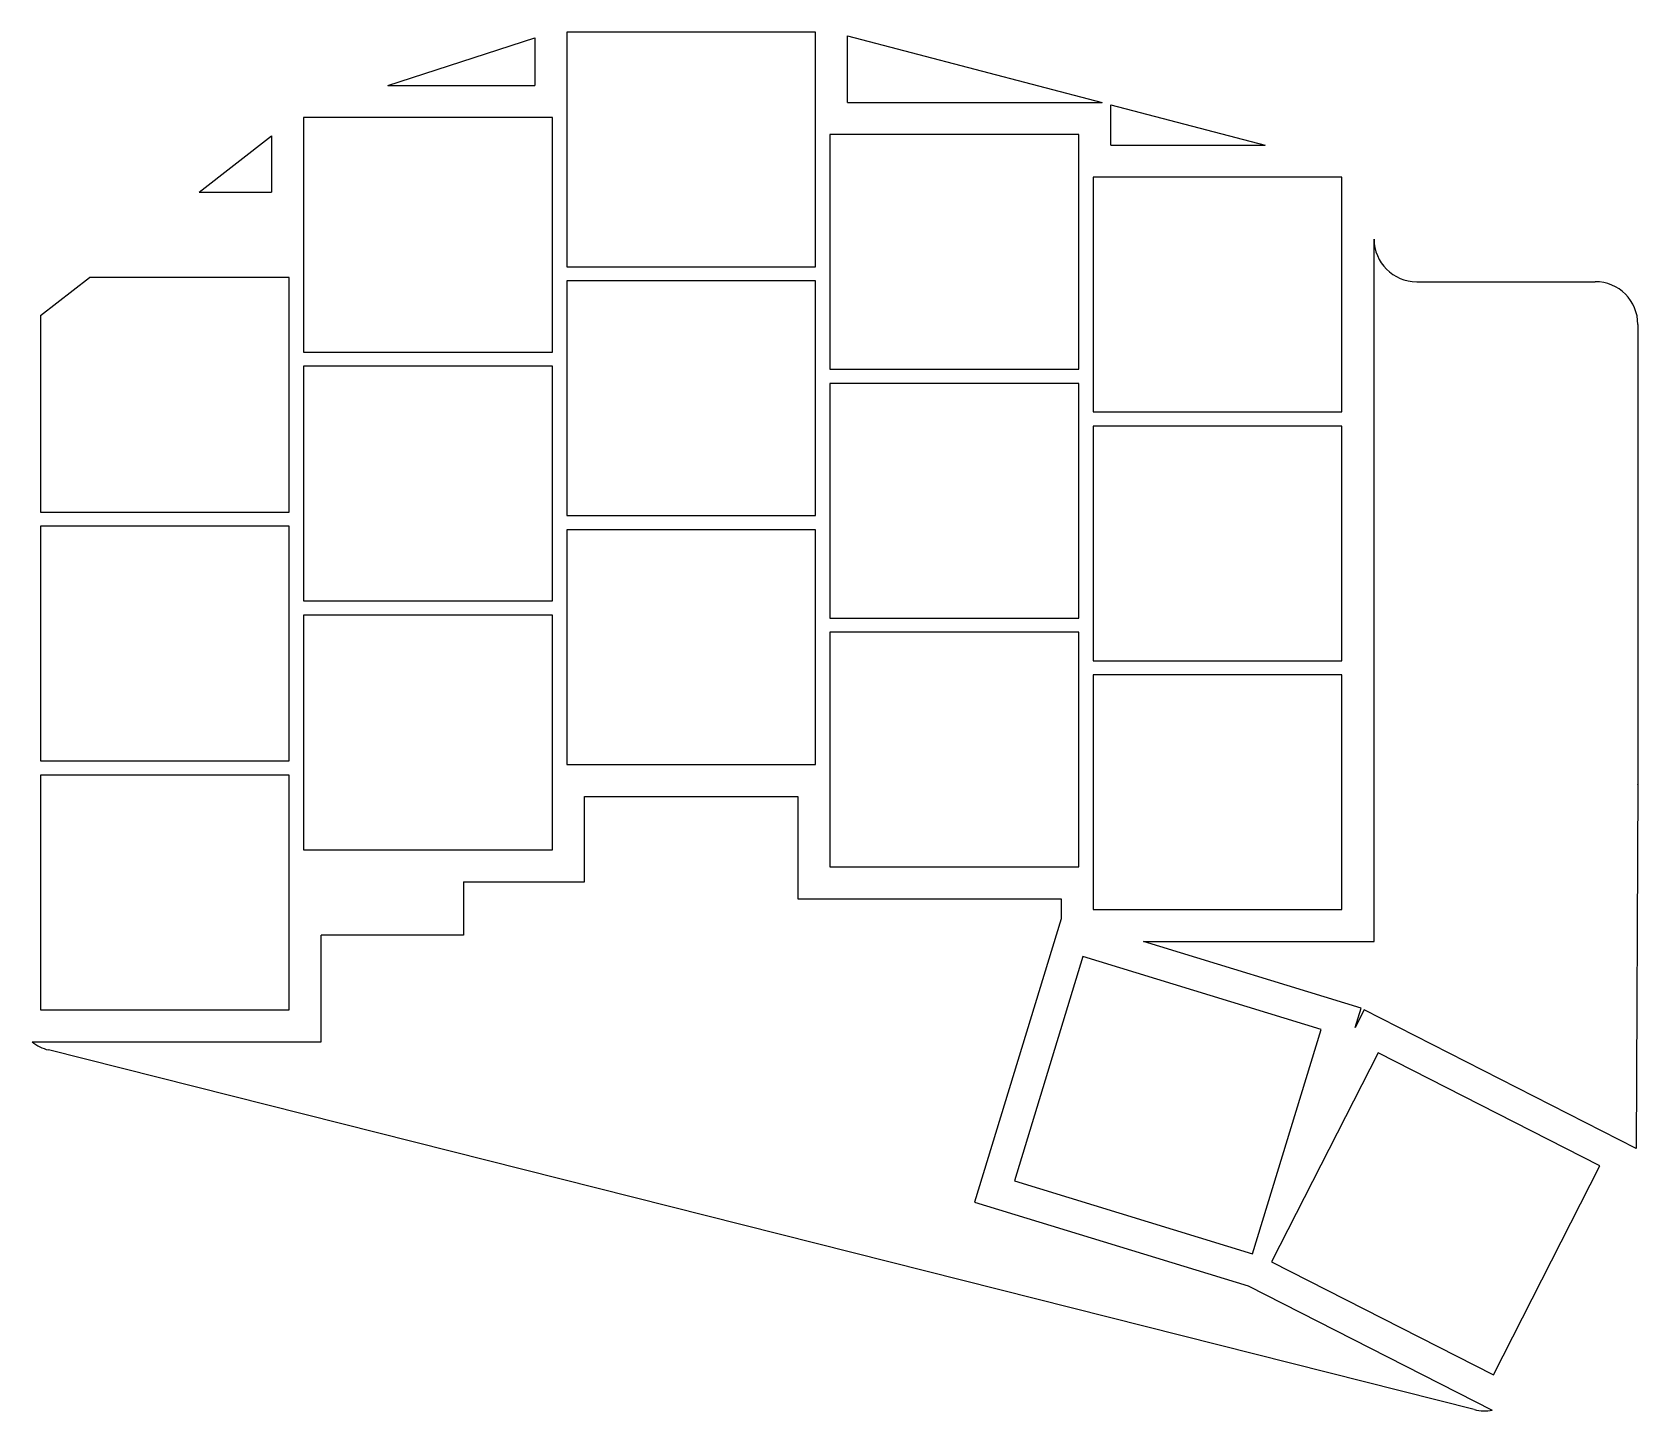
# Model space of a CAD drawing. Header units: millimetres. Extents: x 91 to 204, y -136 to -40.
import ezdxf

# ---------------------------------------------------------------- set-up
doc = ezdxf.new("R2010")
doc.units = ezdxf.units.MM

msp = doc.modelspace()

# ---------------------------------------------------------------- linework, layer by layer
for p, q in [((145.75, -39.5), (128.25, -39.5)), ((128.25, -39.5), (128.25, -56)), ((145.75, -56), (145.75, -39.5)), ((115.67, -43.25), (126, -39.9)), ((126, -39.9), (126, -43.25)), ((148, -39.77), (165.88, -44.45)), ((148, -44.45), (148, -39.77)), ((115.67, -43.25), (126, -43.25)), ((148, -44.45), (165.88, -44.45)), ((166.5, -44.61), (177.35, -47.45)), ((166.5, -47.45), (166.5, -44.61)), ((127.25, -45.5), (109.75, -45.5)), ((109.75, -45.5), (109.75, -62)), ((127.25, -62), (127.25, -45.5)), ((102.42, -50.75), (107.5, -46.8)), ((107.5, -46.8), (107.5, -50.75)), ((164.25, -46.7), (146.75, -46.7)), ((146.75, -46.7), (146.75, -63.2)), ((164.25, -63.2), (164.25, -46.7)), ((166.5, -47.45), (177.35, -47.45)), ((102.42, -50.75), (107.5, -50.75)), ((182.75, -49.7), (165.25, -49.7)), ((165.25, -49.7), (165.25, -66.2)), ((182.75, -66.2), (182.75, -49.7)), ((185, -103.45), (185, -54.05)), ((128.25, -56), (145.75, -56)), ((91.25, -59.43), (94.7, -56.75)), ((108.75, -56.75), (94.7, -56.75)), ((108.75, -73.25), (108.75, -56.75)), ((145.75, -57), (128.25, -57)), ((128.25, -57), (128.25, -73.5)), ((145.75, -73.5), (145.75, -57)), ((188, -57.05), (200.55, -57.05)), ((91.25, -59.43), (91.25, -73.25)), ((203.55, -60.05), (203.55, -92.39)), ((109.75, -62), (127.25, -62)), ((127.25, -63), (109.75, -63)), ((109.75, -63), (109.75, -79.5)), ((127.25, -79.5), (127.25, -63)), ((146.75, -63.2), (164.25, -63.2)), ((164.25, -64.2), (146.75, -64.2)), ((146.75, -64.2), (146.75, -80.7)), ((164.25, -80.7), (164.25, -64.2)), ((165.25, -66.2), (182.75, -66.2)), ((182.75, -67.2), (165.25, -67.2)), ((165.25, -67.2), (165.25, -83.7)), ((182.75, -83.7), (182.75, -67.2)), ((91.25, -73.25), (108.75, -73.25)), ((108.75, -74.25), (91.25, -74.25)), ((91.25, -74.25), (91.25, -90.75)), ((108.75, -90.75), (108.75, -74.25)), ((128.25, -73.5), (145.75, -73.5)), ((145.75, -74.5), (128.25, -74.5)), ((128.25, -74.5), (128.25, -91)), ((145.75, -91), (145.75, -74.5)), ((109.75, -79.5), (127.25, -79.5)), ((127.25, -80.5), (109.75, -80.5)), ((109.75, -80.5), (109.75, -97)), ((127.25, -97), (127.25, -80.5)), ((146.75, -80.7), (164.25, -80.7)), ((164.25, -81.7), (146.75, -81.7)), ((146.75, -81.7), (146.75, -98.2)), ((164.25, -98.2), (164.25, -81.7)), ((165.25, -83.7), (182.75, -83.7)), ((182.75, -84.7), (165.25, -84.7)), ((165.25, -84.7), (165.25, -101.2)), ((182.75, -101.2), (182.75, -84.7)), ((91.25, -90.75), (108.75, -90.75)), ((128.25, -91), (145.75, -91)), ((108.75, -91.75), (91.25, -91.75)), ((91.25, -91.75), (91.25, -108.25)), ((108.75, -108.25), (108.75, -91.75)), ((203.55, -92.41), (203.44, -117.99)), ((129.5, -99.25), (129.5, -93.25)), ((129.5, -93.25), (144.5, -93.25)), ((144.5, -93.25), (144.5, -100.45)), ((109.75, -97), (127.25, -97)), ((146.75, -98.2), (164.25, -98.2)), ((121, -99.25), (121, -103)), ((121, -99.25), (129.5, -99.25)), ((144.5, -100.45), (163, -100.45)), ((163, -100.45), (163, -101.86)), ((165.25, -101.2), (182.75, -101.2)), ((163, -101.86), (156.91, -121.78)), ((111, -110.5), (111, -103)), ((121, -103), (111, -103)), ((168.8, -103.45), (185, -103.45)), ((184.09, -108.12), (168.8, -103.45)), ((164.54, -104.5), (159.72, -120.28)), ((181.28, -109.62), (164.54, -104.5)), ((91.25, -108.25), (108.75, -108.25)), ((183.68, -109.48), (184.09, -108.12)), ((184.3, -108.24), (183.68, -109.48)), ((203.44, -117.99), (184.3, -108.24)), ((90.67, -110.5), (111, -110.5)), ((176.46, -125.4), (181.28, -109.62)), ((192.05, -136.36), (91.82, -111.07)), ((185.29, -111.27), (177.8, -125.97)), ((200.88, -119.21), (185.29, -111.27)), ((193.39, -133.92), (200.88, -119.21)), ((159.72, -120.28), (176.46, -125.4)), ((156.91, -121.78), (176.15, -127.66)), ((177.8, -125.97), (193.39, -133.92)), ((176.15, -127.66), (193.31, -136.4))]:
    msp.add_line(p, q)
for centre, start, end in [((188, -54.05), 180, 270), ((200.55, -60.05), 0, 90), ((200.55, -92.39), 359.7435, 0), ((92.55, -108.16), 231.1761, 255.8426), ((192.79, -133.45), 255.8426, 280.0908)]:
    msp.add_arc(centre, 3, start, end)

doc.saveas('drawing.dxf')
